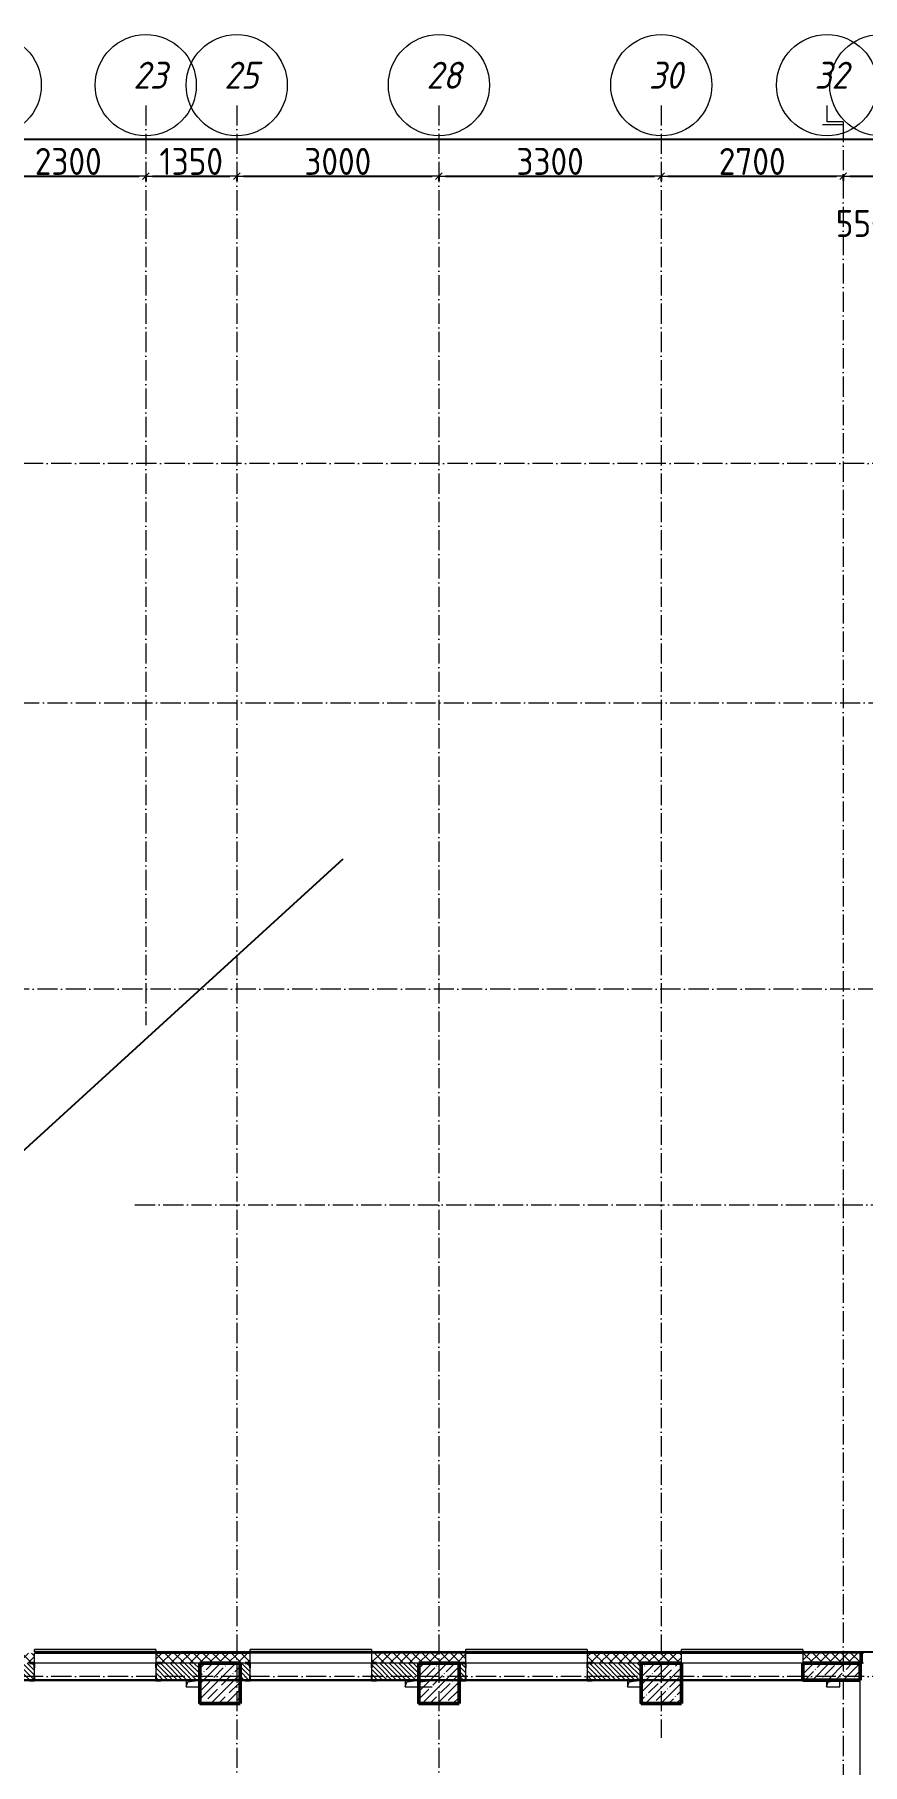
# Model space of a CAD drawing. Header units: millimetres. Extents: x -213536 to 1564669, y 70501 to 942238.
# Drawn here: x 582671 to 594956, y 352560 to 378224 of the extents above; entities that cross this region are included whole.
import ezdxf

# ---------------------------------------------------------------- set-up
doc = ezdxf.new("R2010")
doc.units = ezdxf.units.MM
doc.linetypes.add('50_200_ШТРИХ_1Т_ш5_п1_п1_', pattern=[700, 500, -100, 0, -100])
for name, color, linetype, lineweight in [('A-____-____-DIMS', 7, 'Continuous', 9), ('A-FLOR-____-OTLN', 7, 'Continuous', 9), ('A-GENM-____-MCUT', 7, 'Continuous', 25), ('A-GENM-____-OTLN', 7, 'Continuous', 9), ('A-GENM-____-OTLN-1', 7, 'Continuous', 25), ('A-GLAZ-____-OTLN', 7, 'Continuous', 9), ('A-WALL-____-MCUT', 7, 'Continuous', 13), ('A-WALL-____-MCUT-1', 7, 'Continuous', 9), ('A-WALL-____-MCUT-2', 7, 'Continuous', 50), ('A-WALL-____-OTLN', 7, 'Continuous', 9), ('A-WALL-____-PATT-1', 7, 'Continuous', 9), ('A-WALL-FNSH-MCUT-1', 7, 'Continuous', 9), ('S-COLS-____-MCUT', 7, 'Continuous', 50), ('S-COLS-____-OTLN', 7, 'Continuous', 9), ('S-GRID-____-IDEN', 7, 'Continuous', 9), ('S-GRID-____-OTLN', 7, 'Continuous', 9), ('S-GRID-____-OTLN-1', 7, '50_200_ШТРИХ_1Т_ш5_п1_п1_', 9)]:
    doc.layers.add(name, color=color, linetype=linetype, lineweight=lineweight)
doc.layers.add('A-GLAZ-____-OTLN-1', color=7, linetype='Continuous', lineweight=9, true_color=0xc0c0c0)
doc.styles.add('ISOCPEUR_I_9', font='isocpeui.ttf', dxfattribs={"width": 0.9, "height": 250})
doc.styles.add('СПДС', font='isocpeur.ttf', dxfattribs={"width": 0.9})
doc.dimstyles.new('Размера А3', dxfattribs={"dimtxt": 200, "dimasz": 100, "dimexe": 70, "dimexo": 100, "dimgap": 20, "dimtad": 1, "dimdec": 0, "dimrnd": 10, "dimzin": 0, "dimdsep": 46, "dimtxsty": 'СПДС', "dimblk": 'ARROWHEAD_6', "dimcen": 1, "dimclrd": 256, "dimclre": 256, "dimclrt": 256, "dimazin": 0, "dimtfac": 1, "dimtdec": 0, "dimtmove": 2, "dimatfit": 3, "dimfxl": 1, "dimtolj": 1, "dimtzin": 0, "dimarcsym": 0})
pattern_1 = [(135, (549721.475, 286281.11), (-35.35534, -35.35534), [])]

# ---------------------------------------------------------------- blocks, each defined once
blk = doc.blocks.new('BSC_Колонна _Прямоугольная - 600х600-V74-АР1_План отверстий 3 этажа в осях 1-64_Ю-ЯЯ')
at = {"layer": 'S-COLS-____-OTLN'}
h = blk.add_hatch(dxfattribs=at)
h.set_pattern_fill('FP_83', color=256, style=0, pattern_type=2)
h.set_pattern_definition([(45, (-35700, -67481.04), (-114.04925, 114.04925), []), (45, (-35585.95, -67481.04), (-114.04925, 114.04925), [201.613, -40.323, 3.353, -36.97])])
h.paths.add_polyline_path([(-300, -300), (300, -300), (300, 300), (-300, 300)], flags=0)
at = {"layer": 'S-COLS-____-MCUT'}
for p, q in [((300, 300), (-300, 300)), ((-300, 300), (-300, -300)), ((300, -300), (300, 300)), ((-300, -300), (300, -300))]:
    blk.add_line(p, q, dxfattribs=at)
blk = doc.blocks.new('BSC_Колонна _Прямоугольная - 600х600-V78-АР1_План отверстий 3 этажа в осях 1-64_Ю-ЯЯ')
at = {"layer": 'S-COLS-____-OTLN'}
h = blk.add_hatch(dxfattribs=at)
h.set_pattern_fill('FP_87', color=256, style=0, pattern_type=2)
h.set_pattern_definition([(45, (-38950, -67481.04), (-114.04925, 114.04925), []), (45, (-38835.95, -67481.04), (-114.04925, 114.04925), [201.613, -40.323, 3.353, -36.97])])
h.paths.add_polyline_path([(-300, -300), (300, -300), (300, 300), (-300, 300)], flags=0)
at = {"layer": 'S-COLS-____-MCUT'}
for p, q in [((300, 300), (-300, 300)), ((-300, 300), (-300, -300)), ((300, -300), (300, 300)), ((-300, -300), (300, -300))]:
    blk.add_line(p, q, dxfattribs=at)
blk = doc.blocks.new('BSC_Колонна _Прямоугольная - 600х600-V85-АР1_План отверстий 3 этажа в осях 1-64_Ю-ЯЯ')
at = {"layer": 'S-COLS-____-OTLN'}
h = blk.add_hatch(dxfattribs=at)
h.set_pattern_fill('FP_93', color=256, style=0, pattern_type=2)
h.set_pattern_definition([(45, (-42250, -67481.04), (-114.04925, 114.04925), []), (45, (-42135.95, -67481.04), (-114.04925, 114.04925), [201.613, -40.323, 3.353, -36.97])])
h.paths.add_polyline_path([(-300, -300), (300, -300), (300, 300), (-300, 300)], flags=0)
at = {"layer": 'S-COLS-____-MCUT'}
for p, q in [((300, 300), (-300, 300)), ((-300, 300), (-300, -300)), ((300, -300), (300, 300)), ((-300, -300), (300, -300))]:
    blk.add_line(p, q, dxfattribs=at)
blk = doc.blocks.new('Фахверк_СКБ_Уголок - 250_2700-27497298-АР1_План отверстий 3 этажа в осях 1-64_Ю-ЯЯ')
at = {"layer": 'A-GENM-____-MCUT'}
for p, q in [((200, 181), (125, 181)), ((125, 181), (125, 106)), ((125, 106), (131, 106)), ((131, 106), (131, 175)), ((131, 175), (200, 175)), ((200, 175), (200, 181)), ((131, -6), (125, -6)), ((125, -6), (125, -81)), ((125, -81), (200, -81)), ((131, -75), (131, -6)), ((200, -75), (131, -75)), ((200, -81), (200, -75))]:
    blk.add_line(p, q, dxfattribs=at)
blk = doc.blocks.new('Фахверк_СКБ_Уголок - 250_2700-27509033-АР1_План отверстий 3 этажа в осях 1-64_Ю-ЯЯ')
at = {"layer": 'A-GENM-____-MCUT'}
for p, q in [((125, 181), (50, 181)), ((50, 181), (50, 175)), ((50, 175), (119, 175)), ((119, 175), (119, 106)), ((119, 106), (125, 106)), ((125, 106), (125, 181)), ((119, -75), (50, -75)), ((50, -75), (50, -81)), ((50, -81), (125, -81)), ((125, -6), (119, -6)), ((119, -6), (119, -75)), ((125, -81), (125, -6))]:
    blk.add_line(p, q, dxfattribs=at)
blk = doc.blocks.new('Фахверк_СКБ_Уголок - 250_2700_1-27501432-АР1_План отверстий 3 этажа в осях 1-64_Ю-ЯЯ')
at = {"layer": 'A-GENM-____-MCUT'}
for p, q in [((200, 181), (125, 181)), ((125, 181), (125, 106)), ((125, 106), (131, 106)), ((131, 106), (131, 175)), ((131, 175), (200, 175)), ((200, 175), (200, 181)), ((131, -6), (125, -6)), ((125, -6), (125, -81)), ((125, -81), (200, -81)), ((131, -75), (131, -6)), ((200, -75), (131, -75)), ((200, -81), (200, -75))]:
    blk.add_line(p, q, dxfattribs=at)
blk = doc.blocks.new('AR_Отверстие прямоугольное _в плите_ - AR_Отверстие прямоугольное _в плите_-30510712-АР1_План отверстий 3 этажа в осях 1-64_Ю-ЯЯ')
at = {"layer": 'A-GENM-____-OTLN'}
for p, q in [((-100, 50), (-100, -50)), ((-100, -50), (-75, 25)), ((-75, 25), (100, 50)), ((-100, -50), (100, -50))]:
    blk.add_line(p, q, dxfattribs=at)
blk = doc.blocks.new('AR_Отверстие прямоугольное _в плите_ - AR_Отверстие прямоугольное _в плите_-V184-АР1_План отверстий 3 этажа в осях 1-64_Ю-ЯЯ')
at = {"layer": 'A-GENM-____-OTLN'}
for p, q in [((-100, 50), (-100, -50)), ((-100, -50), (-75, 25)), ((-75, 25), (100, 50)), ((-100, -50), (100, -50))]:
    blk.add_line(p, q, dxfattribs=at)
blk = doc.blocks.new('AR_Отверстие прямоугольное _в плите_ - AR_Отверстие прямоугольное _в плите_-V183-АР1_План отверстий 3 этажа в осях 1-64_Ю-ЯЯ')
at = {"layer": 'A-GENM-____-OTLN'}
for p, q in [((-100, 50), (-100, -50)), ((-100, -50), (-75, 25)), ((-75, 25), (100, 50)), ((100, -50), (100, 50)), ((-100, -50), (100, -50))]:
    blk.add_line(p, q, dxfattribs=at)
blk = doc.blocks.new('Отлив_СКБ - Отлив витража_СФТК-31884011-АР1_План отверстий 3 этажа в осях 1-64_Ю-ЯЯ')
at = {"layer": 'A-GLAZ-____-OTLN-1'}
for points in [[(1800, 2), (1800, 37), (0, 37), (0, 2), (1715, 2)], [(1715, 0), (1800, 0), (1800, 2), (0, 2), (0, 0)]]:
    blk.add_hatch(color=256, dxfattribs=at).paths.add_polyline_path(points, flags=0)
at = {"layer": 'A-GLAZ-____-OTLN'}
for p, q in [((0, 3), (0, 37)), ((1800, 37), (0, 37)), ((0, 2), (1800, 2)), ((1800, 37), (1800, 3)), ((1800, 0), (0, 0))]:
    blk.add_line(p, q, dxfattribs=at)
blk = doc.blocks.new('Стены 11 - Стены 4-31628984-АР1_План отверстий 3 этажа в осях 1-64_Ю-ЯЯ')
at = {"layer": 'A-WALL-____-MCUT'}
for p, q in [((-1829, 41030), (-1829, 41010)), ((-1659, 41030), (-1829, 41030)), ((-1829, 41010), (-1659, 41010)), ((-1659, 41010), (-1659, 41030))]:
    blk.add_line(p, q, dxfattribs=at)
blk = doc.blocks.new('Ось сетки - Круг_Ø6_00__ISO-2_5_0_9K_-25732049-АР1_План отверстий 3 этажа в осях 1-64_Ю-ЯЯ')
at = {"layer": 'S-GRID-____-IDEN'}
blk.add_circle((0, 0), 3, dxfattribs=at)
blk = doc.blocks.new('ARROWHEAD_6')
at = {"color": 0, "linetype": 'Continuous'}
for p, q in [((0, 0), (-1, 0)), ((-0.5, -0.5), (0.5, 0.5))]:
    blk.add_line(p, q, dxfattribs=at)
blk = doc.blocks.new('*D5920')
at = {"layer": 'A-____-____-DIMS', "lineweight": -2, "transparency": 16777216}
for p, q in [((582021, 376128), (582021, 376052)), ((582121, 376122), (584221, 376122)), ((584321, 376128), (584321, 376052))]:
    blk.add_line(p, q, dxfattribs=at)
at = {"layer": 'Defpoints', "color": 0, "lineweight": 30, "transparency": 16777216}
for p in [(582021, 376228), (584321, 376228), (584321, 376122)]:
    blk.add_point(p, dxfattribs=at)
at = {"layer": 'A-____-____-DIMS', "lineweight": -2, "transparency": 16777216, "xscale": 100, "yscale": 100, "zscale": 100, "rotation": 180}
blk.add_blockref('ARROWHEAD_6', (582021, 376122), dxfattribs=at)
at = {"layer": 'A-____-____-DIMS', "lineweight": -2, "transparency": 16777216, "xscale": 100, "yscale": 100, "zscale": 100}
blk.add_blockref('ARROWHEAD_6', (584321, 376122), dxfattribs=at)
at = {"layer": 'A-____-____-DIMS', "transparency": 16777216, "insert": (583171, 376342), "char_height": 400, "attachment_point": 5, "style": 'СПДС'}
blk.add_mtext('\\A1;2300', dxfattribs=at)
blk = doc.blocks.new('*D5921')
at = {"layer": 'A-____-____-DIMS', "lineweight": -2, "transparency": 16777216}
for p, q in [((584321, 376128), (584321, 376052)), ((584421, 376122), (585571, 376122)), ((585671, 376128), (585671, 376052))]:
    blk.add_line(p, q, dxfattribs=at)
at = {"layer": 'Defpoints', "color": 0, "lineweight": 30, "transparency": 16777216}
for p in [(584321, 376228), (585671, 376228), (585671, 376122)]:
    blk.add_point(p, dxfattribs=at)
at = {"layer": 'A-____-____-DIMS', "lineweight": -2, "transparency": 16777216, "xscale": 100, "yscale": 100, "zscale": 100, "rotation": 180}
blk.add_blockref('ARROWHEAD_6', (584321, 376122), dxfattribs=at)
at = {"layer": 'A-____-____-DIMS', "lineweight": -2, "transparency": 16777216, "xscale": 100, "yscale": 100, "zscale": 100}
blk.add_blockref('ARROWHEAD_6', (585671, 376122), dxfattribs=at)
at = {"layer": 'A-____-____-DIMS', "transparency": 16777216, "insert": (584996, 376342), "char_height": 400, "attachment_point": 5, "style": 'СПДС'}
blk.add_mtext('\\A1;1350', dxfattribs=at)
blk = doc.blocks.new('*D5922')
at = {"layer": 'A-____-____-DIMS', "lineweight": -2, "transparency": 16777216}
for p, q in [((585671, 376128), (585671, 376052)), ((585771, 376122), (588571, 376122)), ((588671, 376128), (588671, 376052))]:
    blk.add_line(p, q, dxfattribs=at)
at = {"layer": 'Defpoints', "color": 0, "lineweight": 30, "transparency": 16777216}
for p in [(585671, 376228), (588671, 376228), (588671, 376122)]:
    blk.add_point(p, dxfattribs=at)
at = {"layer": 'A-____-____-DIMS', "lineweight": -2, "transparency": 16777216, "xscale": 100, "yscale": 100, "zscale": 100, "rotation": 180}
blk.add_blockref('ARROWHEAD_6', (585671, 376122), dxfattribs=at)
at = {"layer": 'A-____-____-DIMS', "lineweight": -2, "transparency": 16777216, "xscale": 100, "yscale": 100, "zscale": 100}
blk.add_blockref('ARROWHEAD_6', (588671, 376122), dxfattribs=at)
at = {"layer": 'A-____-____-DIMS', "transparency": 16777216, "insert": (587171, 376342), "char_height": 400, "attachment_point": 5, "style": 'СПДС'}
blk.add_mtext('\\A1;3000', dxfattribs=at)
blk = doc.blocks.new('*D5923')
at = {"layer": 'A-____-____-DIMS', "lineweight": -2, "transparency": 16777216}
for p, q in [((588671, 376128), (588671, 376052)), ((588771, 376122), (591871, 376122)), ((591971, 376128), (591971, 376052))]:
    blk.add_line(p, q, dxfattribs=at)
at = {"layer": 'Defpoints', "color": 0, "lineweight": 30, "transparency": 16777216}
for p in [(588671, 376228), (591971, 376228), (591971, 376122)]:
    blk.add_point(p, dxfattribs=at)
at = {"layer": 'A-____-____-DIMS', "lineweight": -2, "transparency": 16777216, "xscale": 100, "yscale": 100, "zscale": 100, "rotation": 180}
blk.add_blockref('ARROWHEAD_6', (588671, 376122), dxfattribs=at)
at = {"layer": 'A-____-____-DIMS', "lineweight": -2, "transparency": 16777216, "xscale": 100, "yscale": 100, "zscale": 100}
blk.add_blockref('ARROWHEAD_6', (591971, 376122), dxfattribs=at)
at = {"layer": 'A-____-____-DIMS', "transparency": 16777216, "insert": (590321, 376342), "char_height": 400, "attachment_point": 5, "style": 'СПДС'}
blk.add_mtext('\\A1;3300', dxfattribs=at)
blk = doc.blocks.new('*D5924')
at = {"layer": 'A-____-____-DIMS', "lineweight": -2, "transparency": 16777216}
for p, q in [((591971, 376128), (591971, 376052)), ((592071, 376122), (594571, 376122)), ((594671, 376128), (594671, 376052))]:
    blk.add_line(p, q, dxfattribs=at)
at = {"layer": 'Defpoints', "color": 0, "lineweight": 30, "transparency": 16777216}
for p in [(591971, 376228), (594671, 376228), (594671, 376122)]:
    blk.add_point(p, dxfattribs=at)
at = {"layer": 'A-____-____-DIMS', "lineweight": -2, "transparency": 16777216, "xscale": 100, "yscale": 100, "zscale": 100, "rotation": 180}
blk.add_blockref('ARROWHEAD_6', (591971, 376122), dxfattribs=at)
at = {"layer": 'A-____-____-DIMS', "lineweight": -2, "transparency": 16777216, "xscale": 100, "yscale": 100, "zscale": 100}
blk.add_blockref('ARROWHEAD_6', (594671, 376122), dxfattribs=at)
at = {"layer": 'A-____-____-DIMS', "transparency": 16777216, "insert": (593321, 376342), "char_height": 400, "attachment_point": 5, "style": 'СПДС'}
blk.add_mtext('\\A1;2700', dxfattribs=at)
blk = doc.blocks.new('*D5925')
at = {"layer": 'A-____-____-DIMS', "lineweight": -2, "transparency": 16777216}
for p, q in [((594671, 376128), (594671, 376052)), ((594771, 376122), (595121, 376122)), ((595221, 376128), (595221, 376052))]:
    blk.add_line(p, q, dxfattribs=at)
at = {"layer": 'Defpoints', "color": 0, "lineweight": 30, "transparency": 16777216}
for p in [(594671, 376228), (595221, 376228), (595221, 376122)]:
    blk.add_point(p, dxfattribs=at)
at = {"layer": 'A-____-____-DIMS', "lineweight": -2, "transparency": 16777216, "xscale": 100, "yscale": 100, "zscale": 100, "rotation": 180}
blk.add_blockref('ARROWHEAD_6', (594671, 376122), dxfattribs=at)
at = {"layer": 'A-____-____-DIMS', "lineweight": -2, "transparency": 16777216, "xscale": 100, "yscale": 100, "zscale": 100}
blk.add_blockref('ARROWHEAD_6', (595221, 376122), dxfattribs=at)
at = {"layer": 'A-____-____-DIMS', "transparency": 16777216, "insert": (594946, 375422), "char_height": 400, "attachment_point": 5, "style": 'СПДС'}
blk.add_mtext('\\A1;550', dxfattribs=at)
blk = doc.blocks.new('*D5946')
at = {"layer": 'A-____-____-DIMS', "lineweight": -2, "transparency": 16777216}
for p, q in [((547371, 376680), (547371, 376604)), ((547471, 376674), (598340, 376674)), ((650771, 376674), (599748, 376674)), ((650871, 376680), (650871, 376604))]:
    blk.add_line(p, q, dxfattribs=at)
at = {"layer": 'Defpoints', "color": 0, "lineweight": 30, "transparency": 16777216}
for p in [(547371, 376780), (650871, 376780), (650871, 376674)]:
    blk.add_point(p, dxfattribs=at)
at = {"layer": 'A-____-____-DIMS', "lineweight": -2, "transparency": 16777216, "xscale": 100, "yscale": 100, "zscale": 100, "rotation": 180}
blk.add_blockref('ARROWHEAD_6', (547371, 376674), dxfattribs=at)
at = {"layer": 'A-____-____-DIMS', "lineweight": -2, "transparency": 16777216, "xscale": 100, "yscale": 100, "zscale": 100}
blk.add_blockref('ARROWHEAD_6', (650871, 376674), dxfattribs=at)
at = {"layer": 'A-____-____-DIMS', "transparency": 16777216, "insert": (598360, 377100), "char_height": 400, "attachment_point": 1, "line_spacing_factor": 1.149209, "style": 'СПДС'}
blk.add_mtext('\\A1;103500', dxfattribs=at)

msp = doc.modelspace()

# ---------------------------------------------------------------- hatches: boundary and pattern name
at = {"layer": 'A-WALL-____-PATT-1'}
h = msp.add_hatch(dxfattribs=at)
h.set_pattern_fill('FP_4', color=256, style=0, pattern_type=2)
h.set_pattern_definition([(45, (549721.47, 286281.11), (-70.71068, 70.71068), []), (135, (549721.47, 286281.11), (-70.71068, -70.71068), [])])
h.paths.add_polyline_path([(594921.5, 354062.2), (594921.5, 354212.2), (594071.5, 354212.2), (594071.5, 354062.2), (594777.8, 354062.2)], flags=0)
h.paths.add_polyline_path([(590946.5, 354062.2), (592271.5, 354062.2), (592271.5, 354212.2), (590871.5, 354212.2), (590871.5, 354068.2), (590946.5, 354068.2)], flags=0)
h.paths.add_polyline_path([(588996.5, 354062.2), (588996.5, 354068.2), (589071.5, 354068.2), (589071.5, 354212.2), (587671.5, 354212.2), (587671.5, 354068.2), (587746.5, 354068.2), (587746.5, 354062.2), (588971.5, 354062.2)], flags=0)
h.paths.add_polyline_path([(585796.5, 354062.2), (585796.5, 354068.2), (585871.5, 354068.2), (585871.5, 354212.2), (584471.5, 354212.2), (584471.5, 354068.2), (584546.5, 354068.2), (584546.5, 354062.2), (585721.5, 354062.2)], flags=0)
h.paths.add_polyline_path([(582121.5, 354062.2), (582596.5, 354062.2), (582596.5, 354068.2), (582671.5, 354068.2), (582671.5, 354212.2), (581271.5, 354212.2), (581271.5, 354068.2), (581346.5, 354068.2), (581346.5, 354062.2), (581521.8, 354062.2)], flags=0)
h.paths.add_polyline_path([(579396.5, 354062.2), (579396.5, 354068.2), (579471.5, 354068.2), (579471.5, 354212.2), (578071.5, 354212.2), (578071.5, 354068.2), (578146.5, 354068.2), (578146.5, 354062.2), (578971.5, 354062.2)], flags=0)
h.paths.add_polyline_path([(576196.5, 354062.2), (576196.5, 354068.2), (576271.5, 354068.2), (576271.5, 354212.2), (573571.5, 354212.2), (573571.5, 354062.2), (574451.9, 354062.2)], flags=0)
h = msp.add_hatch(dxfattribs=at)
h.set_pattern_fill('FP_9', color=256, style=0, pattern_type=2)
h.set_pattern_definition(pattern_1)
h.paths.add_polyline_path([(585121.5, 353812.2), (585121.5, 354062.2), (584477.5, 354062.2), (584477.5, 353993.2), (584471.5, 353993.2), (584471.5, 353881.2), (584477.5, 353881.2), (584477.5, 353812.2), (585056.7, 353812.2)], flags=0)
h.paths.add_polyline_path([(582596.5, 353812.2), (582665.5, 353812.2), (582665.5, 353881.2), (582671.5, 353881.2), (582671.5, 353993.2), (582665.5, 353993.2), (582665.5, 354062.2), (582121.5, 354062.2), (582121.5, 353812.2)], flags=0)
h = msp.add_hatch(dxfattribs=at)
h.set_pattern_fill('FP_9', color=256, style=0, pattern_type=2)
h.set_pattern_definition(pattern_1)
h.paths.add_polyline_path([(588371.5, 353812.2), (588371.5, 354062.2), (587677.5, 354062.2), (587677.5, 353993.2), (587671.5, 353993.2), (587671.5, 353881.2), (587677.5, 353881.2), (587677.5, 353812.2), (587746.5, 353812.2)], flags=0)
h.paths.add_polyline_path([(585721.5, 353812.2), (585865.5, 353812.2), (585865.5, 353881.2), (585871.5, 353881.2), (585871.5, 353993.2), (585865.5, 353993.2), (585865.5, 354062.2), (585721.5, 354062.2), (585721.5, 353881.2)], flags=0)
h = msp.add_hatch(dxfattribs=at)
h.set_pattern_fill('FP_9', color=256, style=0, pattern_type=2)
h.set_pattern_definition(pattern_1)
h.paths.add_polyline_path([(590946.5, 353812.2), (591671.5, 353812.2), (591671.5, 354062.2), (590877.5, 354062.2), (590877.5, 353993.2), (590871.5, 353993.2), (590871.5, 353881.2), (590877.5, 353881.2), (590877.5, 353812.2)], flags=0)
h.paths.add_polyline_path([(588996.5, 353812.2), (589065.5, 353812.2), (589065.5, 353881.2), (589071.5, 353881.2), (589071.5, 353993.2), (589065.5, 353993.2), (589065.5, 354062.2), (588971.5, 354062.2), (588971.5, 353812.2)], flags=0)
h = msp.add_hatch(dxfattribs=at)
h.set_pattern_fill('FP_12', color=256, style=0, pattern_type=2)
h.set_pattern_definition([(45, (549721.47, 286281.11), (-114.04925, 114.04925), []), (45, (549835.52, 286281.11), (-114.04925, 114.04925), [201.612, -40.322, 3.353, -36.97])])
h.paths.add_polyline_path([(594921.5, 353812.2), (594921.5, 354062.2), (594071.5, 354062.2), (594071.5, 353812.2), (594777.8, 353812.2)], flags=0)

# ---------------------------------------------------------------- linework, layer by layer
msp.add_lwpolyline([(582021.5, 361230.4), (587250.4, 365996.2)])
at = {"color": 2, "lineweight": 30}
for points in [[(594921.5, 353812.2), (573421.5, 353812.2)], [(585121.5, 353712.2), (585121.5, 353462.2), (585721.5, 353462.2)], [(585721.5, 353462.2), (585721.5, 353862.2)], [(588371.5, 353712.2), (588371.5, 353462.2), (588971.5, 353462.2)], [(588971.5, 353462.2), (588971.5, 353862.2)], [(591671.5, 353712.2), (591671.5, 353462.2), (592271.5, 353462.2)], [(592271.5, 353462.2), (592271.5, 353862.2)]]:
    msp.add_lwpolyline(points, dxfattribs=at)
at = {"layer": 'A-FLOR-____-OTLN'}
msp.add_line((594921.5, 349462.2), (594921.5, 353812.2), dxfattribs=at)
at = {"layer": 'A-WALL-____-MCUT'}
for p, q in [((582671.5, 353881.2), (582671.5, 353993.2)), ((584471.5, 353993.2), (584471.5, 353881.2)), ((585121.5, 354062.2), (584546.5, 354062.2)), ((585796.5, 354062.2), (585721.5, 354062.2)), ((585871.5, 353881.2), (585871.5, 353993.2)), ((587671.5, 353993.2), (587671.5, 353881.2)), ((588371.5, 354062.2), (587746.5, 354062.2)), ((588996.5, 354062.2), (588971.5, 354062.2)), ((589071.5, 353881.2), (589071.5, 353993.2)), ((590871.5, 353993.2), (590871.5, 353881.2)), ((591671.5, 354062.2), (590946.5, 354062.2)), ((584546.5, 353812.2), (585121.5, 353812.2)), ((585721.5, 353812.2), (585796.5, 353812.2)), ((587746.5, 353812.2), (588371.5, 353812.2)), ((588971.5, 353812.2), (588996.5, 353812.2)), ((590946.5, 353812.2), (591671.5, 353812.2))]:
    msp.add_line(p, q, dxfattribs=at)
at = {"layer": 'A-WALL-____-MCUT-1'}
for p, q in [((582671.5, 354068.2), (582671.5, 354212.2)), ((585871.5, 354224.2), (584471.5, 354224.2)), ((585871.5, 354218.2), (584471.5, 354218.2)), ((584471.5, 354212.2), (585871.5, 354212.2)), ((584471.5, 354212.2), (584471.5, 354068.2)), ((585871.5, 354068.2), (585871.5, 354212.2)), ((589071.5, 354224.2), (587671.5, 354224.2)), ((589071.5, 354218.2), (587671.5, 354218.2)), ((587671.5, 354212.2), (587671.5, 354068.2)), ((589071.5, 354212.2), (587671.5, 354212.2)), ((589071.5, 354068.2), (589071.5, 354212.2)), ((592271.5, 354224.2), (590871.5, 354224.2)), ((592271.5, 354218.2), (590871.5, 354218.2)), ((590871.5, 354212.2), (592271.5, 354212.2)), ((590871.5, 354212.2), (590871.5, 354068.2)), ((592271.5, 354062.2), (592271.5, 354212.2)), ((594936.5, 354224.2), (594071.5, 354224.2)), ((594936.5, 354218.2), (594071.5, 354218.2)), ((594071.5, 354212.2), (594071.5, 354212.2)), ((594071.5, 354212.2), (594071.5, 354062.2)), ((594921.5, 354212.2), (594071.5, 354212.2)), ((594921.5, 354062.2), (594921.5, 354212.2)), ((595471.5, 354224.2), (594956.5, 354224.2)), ((595471.5, 354218.2), (594956.5, 354218.2)), ((585721.5, 354062.2), (585721.5, 354062.2))]:
    msp.add_line(p, q, dxfattribs=at)
at = {"layer": 'A-WALL-____-MCUT-2'}
for p, q in [((594921.5, 354062.2), (594071.5, 354062.2)), ((594071.5, 354062.2), (594071.5, 353812.2)), ((594921.5, 353812.2), (594921.5, 354062.2)), ((594071.5, 353812.2), (594921.5, 353812.2))]:
    msp.add_line(p, q, dxfattribs=at)
at = {"layer": 'A-WALL-____-OTLN'}
for p, q in [((582671.5, 354212.2), (584471.5, 354212.2)), ((587671.5, 354212.2), (585871.5, 354212.2)), ((589071.5, 354212.2), (590871.5, 354212.2)), ((592271.5, 354212.2), (594071.5, 354212.2)), ((584471.5, 354062.2), (582671.5, 354062.2)), ((587671.5, 354062.2), (585871.5, 354062.2)), ((590871.5, 354062.2), (589071.5, 354062.2)), ((594071.5, 354062.2), (592271.5, 354062.2)), ((594936.5, 354062.2), (594921.5, 354062.2)), ((594971.5, 354062.2), (594956.5, 354062.2)), ((584471.5, 353812.2), (582671.5, 353812.2)), ((587671.5, 353812.2), (585871.5, 353812.2)), ((590871.5, 353812.2), (589071.5, 353812.2)), ((594071.5, 353812.2), (592271.5, 353812.2))]:
    msp.add_line(p, q, dxfattribs=at)
at = {"layer": 'A-WALL-FNSH-MCUT-1'}
for p, q in [((585871.5, 354232.2), (584471.5, 354232.2)), ((584471.5, 354232.2), (584471.5, 354212.2)), ((585871.5, 354212.2), (585871.5, 354232.2)), ((589071.5, 354232.2), (587671.5, 354232.2)), ((587671.5, 354232.2), (587671.5, 354212.2)), ((589071.5, 354212.2), (589071.5, 354232.2)), ((592271.5, 354232.2), (590871.5, 354232.2)), ((590871.5, 354232.2), (590871.5, 354212.2)), ((592271.5, 354212.2), (592271.5, 354232.2)), ((594936.5, 354232.2), (594071.5, 354232.2)), ((594071.5, 354232.2), (594071.5, 354212.2)), ((594921.5, 354212.2), (594936.5, 354212.2)), ((594936.5, 354212.2), (594936.5, 354232.2)), ((595471.5, 354232.2), (594956.5, 354232.2)), ((594956.5, 354232.2), (594956.5, 354212.2)), ((594956.5, 354212.2), (594971.5, 354212.2))]:
    msp.add_line(p, q, dxfattribs=at)
at = {"layer": 'S-GRID-____-OTLN'}
msp.add_line((594671.5, 376885.7), (594366.6, 376885.7), dxfattribs=at)
at = {"layer": 'S-GRID-____-OTLN-1', "color": 251, "ltscale": 0.6, "true_color": 0x636466}
for p, q in [((584321.5, 377174), (584321.5, 363528.4)), ((585671.5, 377174), (585671.5, 339172.7)), ((588671.5, 377174), (588671.5, 339172.7)), ((591971.5, 377174), (591971.5, 352956.6)), ((594431.1, 376930.3), (594431.1, 377174)), ((594671.5, 376930.3), (594431.1, 376930.3)), ((594671.5, 376930.3), (594671.5, 339311.4)), ((653795.9, 371862.2), (545052.7, 371862.2)), ((545052.7, 368312.2), (653795.9, 368312.2)), ((596876.1, 364062.2), (545052.7, 364062.2)), ((584158.9, 360862.2), (653795.9, 360862.2)), ((653795.9, 353862.2), (545052.7, 353862.2))]:
    msp.add_line(p, q, dxfattribs=at)

# ---------------------------------------------------------------- block references
at = {"layer": 'A-GENM-____-OTLN'}
for name, p in [('AR_Отверстие прямоугольное _в плите_ - AR_Отверстие прямоугольное _в плите_-30510712-АР1_План отверстий 3 этажа в осях 1-64_Ю-ЯЯ', (585021.5, 353762.2)), ('AR_Отверстие прямоугольное _в плите_ - AR_Отверстие прямоугольное _в плите_-V184-АР1_План отверстий 3 этажа в осях 1-64_Ю-ЯЯ', (588271.5, 353762.2)), ('AR_Отверстие прямоугольное _в плите_ - AR_Отверстие прямоугольное _в плите_-30510712-АР1_План отверстий 3 этажа в осях 1-64_Ю-ЯЯ', (588471.5, 353762.2)), ('AR_Отверстие прямоугольное _в плите_ - AR_Отверстие прямоугольное _в плите_-30510712-АР1_План отверстий 3 этажа в осях 1-64_Ю-ЯЯ', (591571.5, 353762.2)), ('AR_Отверстие прямоугольное _в плите_ - AR_Отверстие прямоугольное _в плите_-V183-АР1_План отверстий 3 этажа в осях 1-64_Ю-ЯЯ', (594521.5, 353762.2))]:
    msp.add_blockref(name, p, dxfattribs=at)
at = {"layer": 'A-GENM-____-OTLN-1', "rotation": 180}
for name, p in [('Фахверк_СКБ_Уголок - 250_2700-27497298-АР1_План отверстий 3 этажа в осях 1-64_Ю-ЯЯ', (582796.5, 353987.2)), ('Фахверк_СКБ_Уголок - 250_2700-27509033-АР1_План отверстий 3 этажа в осях 1-64_Ю-ЯЯ', (584596.5, 353987.2)), ('Фахверк_СКБ_Уголок - 250_2700_1-27501432-АР1_План отверстий 3 этажа в осях 1-64_Ю-ЯЯ', (585996.5, 353987.2)), ('Фахверк_СКБ_Уголок - 250_2700-27509033-АР1_План отверстий 3 этажа в осях 1-64_Ю-ЯЯ', (587796.5, 353987.2)), ('Фахверк_СКБ_Уголок - 250_2700_1-27501432-АР1_План отверстий 3 этажа в осях 1-64_Ю-ЯЯ', (589196.5, 353987.2)), ('Фахверк_СКБ_Уголок - 250_2700-27509033-АР1_План отверстий 3 этажа в осях 1-64_Ю-ЯЯ', (590996.5, 353987.2))]:
    msp.add_blockref(name, p, dxfattribs=at)
at = {"layer": 'A-GLAZ-____-OTLN'}
for p in [(582671.5, 354229.2), (585871.5, 354229.2), (589071.5, 354229.2), (592271.5, 354229.2)]:
    msp.add_blockref('Отлив_СКБ - Отлив витража_СФТК-31884011-АР1_План отверстий 3 этажа в осях 1-64_Ю-ЯЯ', p, dxfattribs=at)
at = {"layer": 'A-WALL-____-OTLN', "rotation": 89.9999999999999}
msp.add_blockref('Стены 11 - Стены 4-31628984-АР1_План отверстий 3 этажа в осях 1-64_Ю-ЯЯ', (635966.7, 355890.7), dxfattribs=at)
at = {"layer": 'S-COLS-____-OTLN'}
for name, p in [('BSC_Колонна _Прямоугольная - 600х600-V74-АР1_План отверстий 3 этажа в осях 1-64_Ю-ЯЯ', (585421.5, 353762.2)), ('BSC_Колонна _Прямоугольная - 600х600-V78-АР1_План отверстий 3 этажа в осях 1-64_Ю-ЯЯ', (588671.5, 353762.2)), ('BSC_Колонна _Прямоугольная - 600х600-V85-АР1_План отверстий 3 этажа в осях 1-64_Ю-ЯЯ', (591971.5, 353762.2))]:
    msp.add_blockref(name, p, dxfattribs=at)
at = {"layer": 'S-GRID-____-IDEN', "xscale": 250, "yscale": 250, "zscale": 99.99999999999993, "rotation": 180}
for p in [(582021.5, 377474), (584321.5, 377474), (585671.5, 377474), (588671.5, 377474), (591971.5, 377474), (594431.1, 377474), (595221.5, 377474)]:
    msp.add_blockref('Ось сетки - Круг_Ø6_00__ISO-2_5_0_9K_-25732049-АР1_План отверстий 3 этажа в осях 1-64_Ю-ЯЯ', p, dxfattribs=at)

# ---------------------------------------------------------------- texts
at = {"layer": 'S-GRID-____-IDEN', "char_height": 400, "width": 404.05, "attachment_point": 1, "style": 'ISOCPEUR_I_9'}
for s, insert in [('23', (584137.2, 377821)), ('25', (585487.2, 377821)), ('28', (588487.2, 377821)), ('30', (591787.2, 377821)), ('32', (594246.8, 377821))]:
    msp.add_mtext(s, dxfattribs=dict(at, insert=insert))

# ---------------------------------------------------------------- dimensions: what is measured, and where the dimension line sits
at = {"layer": 'A-____-____-DIMS'}
dim = msp.add_linear_dim(base=(650871.5, 376673.8), p1=(547371.5, 376779.8), p2=(650871.5, 376779.8), dimstyle='Размера А3', override={"dimtxt": 400}, dxfattribs=at)
dim.commit()
dim.dimension.update_dxf_attribs({"geometry": '*D5946', "text_midpoint": (599044.3, 376833.7), "dimtype": 160})
for base, p1, p2, picture, middle in [((584321.5, 376121.6), (582021.5, 376227.6), (584321.5, 376227.6), '*D5920', (583171.5, 376341.6)), ((585671.5, 376121.6), (584321.5, 376227.6), (585671.5, 376227.6), '*D5921', (584996.5, 376341.6)), ((588671.5, 376121.6), (585671.5, 376227.6), (588671.5, 376227.6), '*D5922', (587171.5, 376341.6)), ((591971.5, 376121.6), (588671.5, 376227.6), (591971.5, 376227.6), '*D5923', (590321.5, 376341.6)), ((594671.5, 376121.6), (591971.5, 376227.6), (594671.5, 376227.6), '*D5924', (593321.5, 376341.6)), ((595221.5, 376121.6), (594671.5, 376227.6), (595221.5, 376227.6), '*D5925', (594946.5, 375421.6))]:
    dim = msp.add_linear_dim(base=base, p1=p1, p2=p2, dimstyle='Размера А3', override={"dimtxt": 400}, dxfattribs=at)
    dim.commit()
    dim.dimension.update_dxf_attribs({"geometry": picture, "text_midpoint": middle})

doc.saveas('drawing.dxf')
